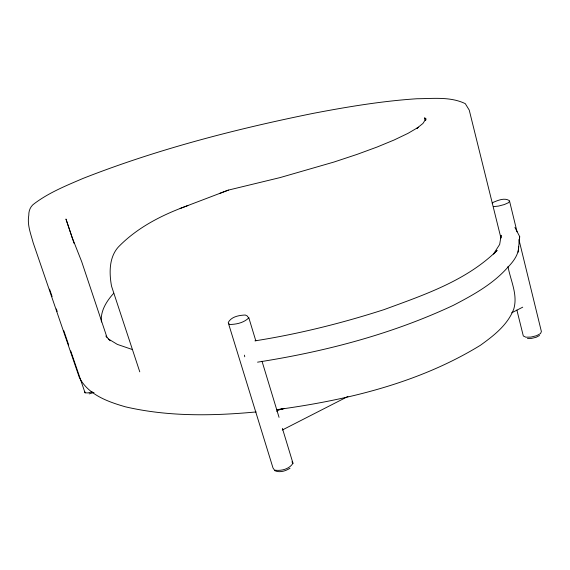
<?xml version="1.0" encoding="UTF-8"?>
<svg xmlns="http://www.w3.org/2000/svg" width="570" height="570" viewBox="0 0 570 570"><rect width="100%" height="100%" fill="white"/><g stroke="black" fill="none" stroke-linecap="round" stroke-linejoin="round"><path stroke-width="0.85" d="M500.93 237.768L501.151 235.332L499.669 244.43L493.599 253.864M257.547 362.164C324.85 351.676 391.583 334.262 453.414 305.299C472.957 295.089 492.765 284.259 507.578 267.544C513.121 261.879 518.743 254.697 518.686 246.44M519.156 242.3L519.697 236.6L514.924 227.444M518.137 252.232L519.697 236.6M425.761 120.163L425.975 118.738L422.961 123.434L416.855 128.343M228.2 322.57C231.313 316.592 239.108 315.281 245.235 315.018L247.287 315.98M492.202 203.64L493.1 202.393C498.052 200.355 504.4 197.419 509.438 200.661M282.406 428.405L292.987 463.26C289.268 469.21 281.117 471.141 274.505 470.115L273.009 467.984L228.37 323.119L229.653 324.48C236.429 324.423 243.917 322.748 248.841 317.846L247.451 316.528M113.758 293.215C106.704 300.924 100.163 311.113 101.439 322.014M493.698 253.992L497.104 250.43C466.303 280.832 423.859 294.954 384.116 309.596C341.907 323.183 298.751 333.963 254.933 340.867M416.755 128.471L418.473 127.217L407.97 133.366L394.084 140.013L377.041 147.053L356.941 154.427L333.878 162.065L280.048 177.598L228.399 190.102L219.343 193.536M290.016 468.248C285.563 471.041 279.713 473.007 274.662 470.635M539.548 335.488L536.242 337.248L531.603 338.388L527.442 338.459M282.278 430.022L347.928 396.478M511.661 312.823L522.733 307.166M276.607 411.212L282.179 408.426M281.78 409.595L284.166 408.398M94.014 392.381L89.112 393.891M228.399 190.102L180.127 208.485C157.356 217.391 135.361 229.404 118.239 247.138C108.927 257.647 109.169 273.115 111.528 286.147L139.778 371.839M180.127 208.485L187.865 205.549M92.247 391.825L87.93 392.915L85.073 392.837L70.694 350.863M276.685 409.68C347.379 400.097 419 382.947 480.382 345.299C493.755 335.68 507.585 325.021 513.734 309.161C518.073 294.612 510.549 280.647 507.984 266.511M493.506 206.632L498.572 206.069L504.329 204.552L508.533 202.671L509.559 201.153L517.033 231.791M256.137 411.939C212.674 416.007 168.243 416.77 125.486 406.83C107.979 401.793 88.101 394.761 79.308 377.397L33.146 242.663C30.744 233.664 27.039 224.715 28.806 215.218C28.628 210.715 30.573 206.076 34.407 203.568C49.07 192.532 66.305 185.606 83.056 178.417C157.341 149.219 234.954 129.24 313.08 113.387C347.429 106.818 382.021 101.054 416.962 98.745C433.001 98.653 450.364 96.415 465.284 103.647L469.245 110.124L500.923 238.004M132.304 349.51L117.342 344.394L108.492 339.015M105.799 336.008L110.096 340.803M291.926 461.871L292.987 463.26M49.554 289.147L52.098 296.571M56.33 308.94L57.178 311.412M63.79 330.721L68.678 344.993M106.961 337.305L81.681 261.651L72.191 237.619L65.949 219.03L74.107 243.426M248.841 317.846L255.816 340.832M262.015 361.245L279.051 417.354M84.752 391.626L85.073 392.837M425.412 120.32L424.75 117.734L425.27 120.234M516.876 310.044L523.31 335.972L525.839 337.191L530.884 337.098L536.513 335.716L540.531 333.578L541.386 331.526L518.921 239.528M244.473 355.146L244.737 356.791"/></g></svg>
